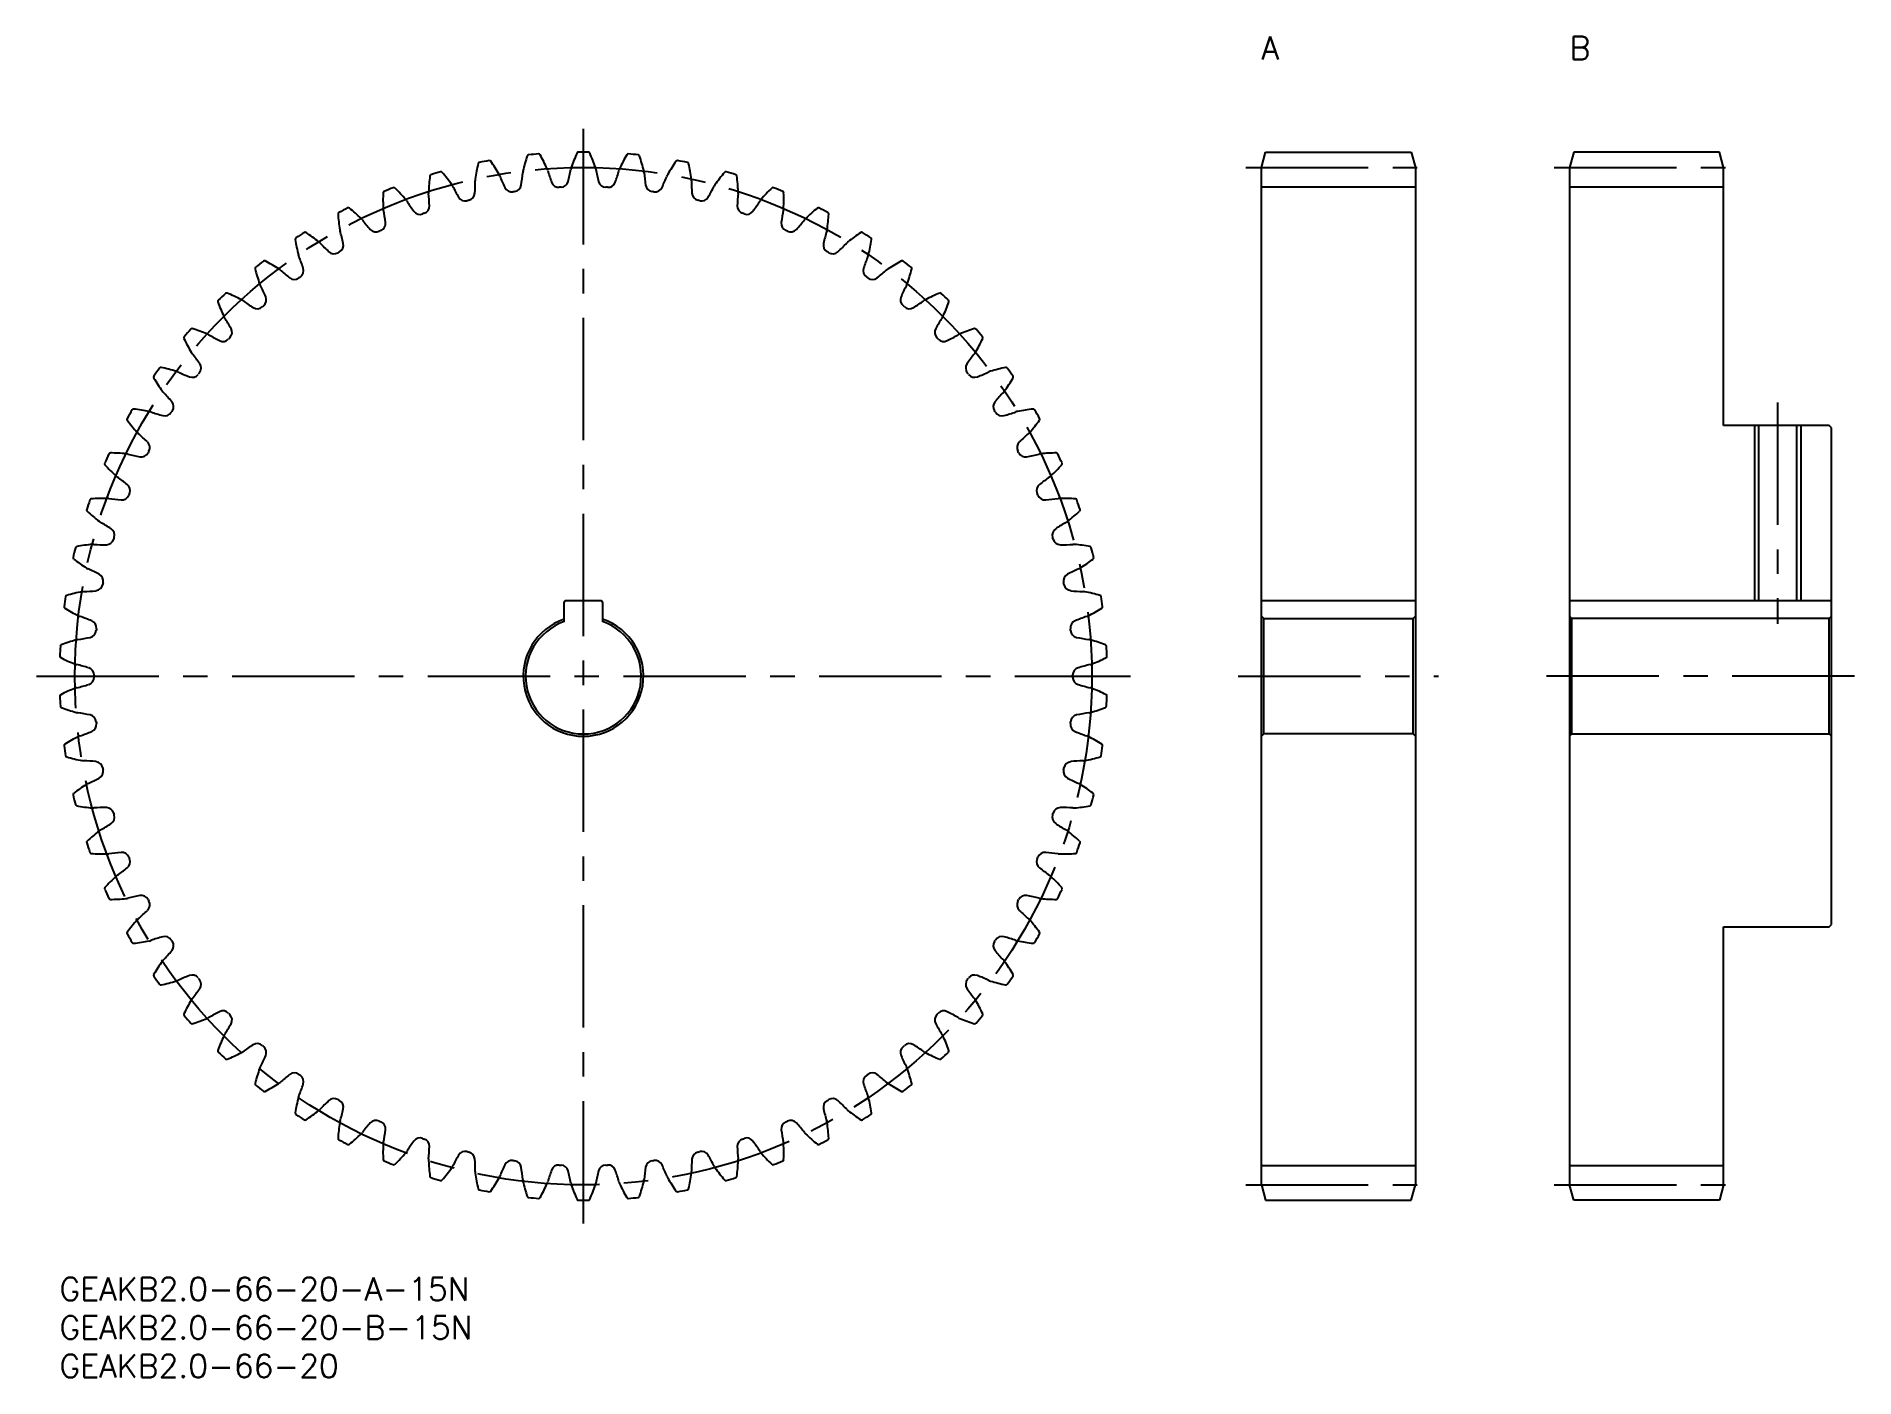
# Model space of a CAD drawing. Extents: x -3 to 233, y -13 to 161.
import ezdxf

# ---------------------------------------------------------------- set-up
doc = ezdxf.new("R2010")
doc.units = 0
doc.header["$LTSCALE"] = 0.5
doc.linetypes.add('CENTER', pattern=[50.8, 31.75, -6.35, 6.35, -6.35])
for name, color, linetype in [('MSM_CENTER', 1, 'CENTER'), ('MSM_CONTINUOUS', 7, 'CONTINUOUS'), ('MSM_NARROW', 5, 'CONTINUOUS'), ('MSM_PART_NUMBER', 7, 'CONTINUOUS')]:
    doc.layers.add(name, color=color, linetype=linetype)
doc.styles.get("Standard").update_dxf_attribs({"font": 'txt.shx', "height": 3, "bigfont": 'bigfont.shx'})

# ---------------------------------------------------------------- blocks, each defined once
blk = doc.blocks.new('*U2')
at = {"layer": 'MSM_PART_NUMBER'}
blk.add_text('GEAKB2.0-66-20-A-15N', height=3, dxfattribs=at).set_placement((0, -3))
blk = doc.blocks.new('*U3')
at = {"layer": 'MSM_PART_NUMBER'}
blk.add_text('GEAKB2.0-66-20-B-15N', height=3, dxfattribs=at).set_placement((0, -8))
blk = doc.blocks.new('*U4')
at = {"layer": 'MSM_PART_NUMBER'}
blk.add_text('GEAKB2.0-66-20', height=3, dxfattribs=at).set_placement((0, -13))
blk = doc.blocks.new('*U5')
at = {"layer": 'MSM_PART_NUMBER'}
blk.add_text('A', height=3, dxfattribs=at).set_placement((156, 158))
blk = doc.blocks.new('*U6')
at = {"layer": 'MSM_PART_NUMBER'}
blk.add_text('B', height=3, dxfattribs=at).set_placement((196, 158))

msp = doc.modelspace()

# ---------------------------------------------------------------- linework, layer by layer
at = {"layer": 'MSM_CENTER'}
for p, q in [((68, 7), (68, 149)), ((154, 144), (178, 144)), ((194, 144), (218, 144)), ((223, 113.5), (223, 84.8)), ((-3, 78), (139, 78)), ((153, 78), (179, 78)), ((233, 78), (193, 78)), ((154, 12), (178, 12)), ((194, 12), (218, 12))]:
    msp.add_line(p, q, dxfattribs=at)
msp.add_circle((68, 78), 66, dxfattribs=at)
at = {"layer": 'MSM_CONTINUOUS'}
for p, q in [((156, 144), (156.54, 146)), ((156, 12), (156, 144)), ((156.54, 146), (175.46, 146)), ((175.46, 146), (176, 144)), ((176, 144), (176, 12)), ((196.54, 146), (196, 144)), ((196, 144), (196, 12)), ((215.46, 146), (196.54, 146)), ((216, 144), (215.46, 146)), ((216, 110.5), (216, 144)), ((156, 141.5), (176, 141.5)), ((196, 141.5), (216, 141.5)), ((229.7, 110.5), (216, 110.5)), ((220.54, 110.5), (220.54, 87.8)), ((225.46, 110.5), (225.46, 87.8)), ((230, 110.2), (229.7, 110.5)), ((230, 45.8), (230, 110.2)), ((65.5, 85.07), (65.5, 87.6)), ((65.7, 87.8), (70.3, 87.8)), ((70.5, 87.6), (70.5, 85.07)), ((156, 87.8), (176, 87.8)), ((196, 87.8), (230, 87.8)), ((156.3, 85.5), (156, 85.8)), ((156.3, 70.5), (156.3, 85.5)), ((156.3, 85.5), (175.7, 85.5)), ((176, 85.8), (175.7, 85.5)), ((175.7, 70.5), (175.7, 85.5)), ((196, 85.8), (196.3, 85.5)), ((196.3, 70.5), (196.3, 85.5)), ((229.7, 85.5), (196.3, 85.5)), ((229.7, 85.5), (230, 85.8)), ((229.7, 70.5), (229.7, 85.5)), ((156, 70.2), (156.3, 70.5)), ((175.7, 70.5), (156.3, 70.5)), ((175.7, 70.5), (176, 70.2)), ((196.3, 70.5), (196, 70.2)), ((196.3, 70.5), (229.7, 70.5)), ((230, 70.2), (229.7, 70.5)), ((216, 12), (216, 45.5)), ((216, 45.5), (229.7, 45.5)), ((229.7, 45.5), (230, 45.8)), ((156, 14.5), (176, 14.5)), ((196, 14.5), (216, 14.5)), ((156, 12), (156.54, 10)), ((175.46, 10), (176, 12)), ((196.54, 10), (196, 12)), ((216, 12), (215.46, 10)), ((156.54, 10), (175.46, 10)), ((215.46, 10), (196.54, 10))]:
    msp.add_line(p, q, dxfattribs=at)
for centre, radius, start, end in [((75.77, 139.53), 22, 166.9693, 172.2727), ((54.53, 144.45), 0.2, 101.4574, 166.9693), ((68, 78), 68, 100.3608, 101.4574), ((55.81, 144.69), 0.2, 34.8489, 100.3608), ((37.92, 132.24), 22, 29.5455, 34.8489), ((81.58, 138.52), 22, 161.5148, 166.8182), ((60.91, 145.43), 0.2, 96.0028, 161.5148), ((68, 78), 68, 94.9063, 96.0028), ((62.2, 145.55), 0.2, 29.3943, 94.9063), ((43.21, 134.85), 22, 24.0909, 29.3943), ((68, 143.45), 1.66, 161.3635, 169.2522), ((87.28, 136.95), 22, 156.0602, 161.3636), ((67.35, 145.8), 0.2, 90.5483, 156.0602), ((68, 78), 68, 89.4517, 90.5483), ((68.65, 145.8), 0.2, 23.9398, 89.4517), ((48.72, 136.95), 22, 18.6364, 23.9398), ((68, 143.45), 1.66, 10.7478, 18.6365), ((92.79, 134.85), 22, 150.6057, 155.9091), ((73.8, 145.55), 0.2, 85.0941, 150.6057), ((68, 78), 68, 83.9972, 85.0937), ((75.09, 145.43), 0.2, 18.4852, 83.9972), ((54.42, 138.52), 22, 13.1818, 18.4852), ((98.08, 132.24), 22, 145.1511, 150.4545), ((80.19, 144.69), 0.2, 79.6396, 145.1512), ((68, 78), 68, 78.5426, 79.6392), ((81.47, 144.45), 0.2, 13.0307, 78.5426), ((60.23, 139.53), 22, 7.7273, 13.0307), ((69.89, 139.99), 22, 172.4239, 177.7273), ((48.28, 142.87), 0.2, 106.9119, 172.4239), ((68, 78), 68, 105.8153, 106.9119), ((49.52, 143.23), 0.2, 40.3034, 105.8153), ((32.9, 129.13), 22, 35, 40.3034), ((49.56, 140.8), 1.66, 27.1114, 35.0001), ((27.56, 142.19), 26.4, 356.6615, 0.1614), ((55.61, 142.27), 1.66, 172.2726, 180.1613), ((55.61, 142.27), 1.66, 21.6569, 29.5456), ((81.69, 152.62), 26.4, 201.6568, 205.1567), ((58.94, 141.86), 1, 278.073, 351.207), ((33.84, 145.74), 26.4, 351.207, 354.7069), ((61.78, 143.16), 1.66, 166.8181, 174.7068), ((61.78, 143.16), 1.66, 16.2023, 24.091), ((88.72, 150.98), 26.4, 196.2022, 199.7021), ((64.81, 142.42), 1, 199.7021, 272.8361), ((65.05, 142.43), 1, 272.6184, 345.7524), ((40.43, 148.68), 26.4, 345.7524, 349.2523), ((95.57, 148.68), 26.4, 190.7477, 194.2476), ((70.95, 142.43), 1, 194.2476, 267.3816), ((71.19, 142.42), 1, 267.1639, 340.2979), ((47.28, 150.98), 26.4, 340.2979, 343.7978), ((74.22, 143.16), 1.66, 155.909, 163.7977), ((74.22, 143.16), 1.66, 5.2932, 13.1819), ((102.16, 145.74), 26.4, 185.2931, 188.793), ((77.06, 141.86), 1, 188.793, 261.927), ((54.31, 152.62), 26.4, 334.8433, 338.3432), ((80.39, 142.27), 1.66, 150.4544, 158.3431), ((80.39, 142.27), 1.66, 359.8387, 7.7274), ((108.44, 142.19), 26.4, 179.8386, 183.3385), ((86.44, 140.8), 1.66, 144.9999, 152.8886), ((103.1, 129.13), 22, 139.6966, 145), ((86.48, 143.23), 0.2, 74.1847, 139.6966), ((68, 78), 68, 73.0881, 74.1847), ((87.72, 142.87), 0.2, 7.5761, 73.0881), ((66.11, 139.99), 22, 2.2727, 7.5761), ((63.99, 139.89), 22, 177.8784, 183.1818), ((42.2, 140.7), 0.2, 112.3665, 177.8784), ((68, 78), 68, 111.2699, 112.3665), ((43.4, 141.18), 0.2, 45.758, 111.2699), ((28.2, 125.56), 22, 40.4545, 45.758), ((43.67, 138.76), 1.66, 32.566, 40.4547), ((67.32, 153.87), 26.4, 212.5659, 216.0658), ((49.56, 140.8), 1.66, 177.7272, 185.6158), ((21.64, 138.05), 26.4, 2.1161, 5.616), ((74.53, 153.59), 26.4, 207.1113, 210.6112), ((52.67, 140.65), 1, 210.6112, 283.7452), ((68, 78), 63.5, 103.5275, 103.7452), ((52.91, 140.71), 1, 283.5275, 356.6615), ((58.7, 141.83), 1, 205.1567, 278.2907), ((68, 78), 63.5, 98.073, 98.2907), ((68, 78), 63.5, 92.6184, 92.8361), ((68, 78), 63.5, 87.1639, 87.3816), ((68, 78), 63.5, 81.7093, 81.927), ((77.3, 141.83), 1, 261.7094, 334.8433), ((83.09, 140.71), 1, 183.3385, 256.4725), ((68, 78), 63.5, 76.2548, 76.4725), ((83.33, 140.65), 1, 256.2548, 329.3888), ((61.47, 153.59), 26.4, 329.3888, 332.8887), ((114.36, 138.05), 26.4, 174.384, 177.8839), ((86.44, 140.8), 1.66, 354.3842, 2.2728), ((68.68, 153.87), 26.4, 323.9342, 327.4341), ((92.33, 138.76), 1.66, 139.5453, 147.434), ((107.8, 125.56), 22, 134.242, 139.5455), ((92.6, 141.18), 0.2, 68.7301, 134.2421), ((68, 78), 68, 67.6335, 68.7301), ((93.8, 140.7), 0.2, 2.1216, 67.6335), ((72.01, 139.89), 22, 356.8182, 2.1216), ((36.36, 137.96), 0.2, 117.821, 183.333), ((58.12, 139.23), 22, 183.3329, 188.6364), ((68, 78), 68, 116.7244, 117.821), ((37.51, 138.56), 0.2, 51.2125, 116.7244), ((23.85, 121.57), 22, 45.9091, 51.2125), ((38.01, 136.18), 1.66, 38.0205, 45.9092), ((60.11, 153.46), 26.4, 218.0204, 221.5203), ((43.67, 138.76), 1.66, 183.1817, 191.0704), ((16.14, 133.38), 26.4, 7.5706, 11.0705), ((46.79, 138.91), 1, 216.0658, 289.1997), ((68, 78), 63.5, 108.9821, 109.1997), ((47.02, 138.99), 1, 288.9821, 2.1161), ((88.98, 138.99), 1, 177.8839, 251.0179), ((68, 78), 63.5, 70.8003, 71.0179), ((89.21, 138.91), 1, 250.8003, 323.9342), ((119.86, 133.38), 26.4, 168.9295, 172.4294), ((92.33, 138.76), 1.66, 348.9296, 356.8183), ((75.89, 153.46), 26.4, 318.4797, 321.9796), ((97.99, 136.18), 1.66, 134.0908, 141.9795), ((112.15, 121.57), 22, 128.7875, 134.0909), ((98.49, 138.56), 0.2, 63.2756, 128.7875), ((68, 78), 68, 62.179, 63.2756), ((77.88, 139.23), 22, 351.3636, 356.6671), ((99.64, 137.96), 0.2, 356.6671, 62.179), ((30.8, 134.68), 0.2, 123.2756, 188.7875), ((52.34, 138.01), 22, 188.7875, 194.0909), ((68, 78), 68, 122.179, 123.2756), ((31.89, 135.39), 0.2, 56.6671, 122.179), ((19.91, 117.17), 22, 51.3636, 56.6671), ((38.01, 136.18), 1.66, 188.6362, 196.5249), ((11.11, 128.2), 26.4, 13.0252, 16.5251), ((41.09, 136.62), 1, 221.5203, 294.6543), ((68, 78), 63.5, 114.4366, 114.6543), ((41.32, 136.72), 1, 294.4366, 7.5706), ((94.68, 136.72), 1, 172.4294, 245.5634), ((68, 78), 63.5, 65.3457, 65.5634), ((94.91, 136.62), 1, 245.3457, 318.4797), ((124.89, 128.2), 26.4, 163.4749, 166.9748), ((97.99, 136.18), 1.66, 343.4751, 351.3638), ((116.09, 117.17), 22, 123.3329, 128.6364), ((104.11, 135.39), 0.2, 57.821, 123.333), ((68, 78), 68, 56.7244, 57.821), ((83.66, 138.01), 22, 345.9091, 351.2125), ((105.2, 134.68), 0.2, 351.2125, 56.7244), ((32.61, 133.06), 1.66, 194.0908, 201.9795), ((6.6, 122.56), 26.4, 18.4797, 21.9796), ((32.61, 133.06), 1.66, 43.4751, 51.3638), ((52.97, 152.37), 26.4, 223.4749, 226.9748), ((35.64, 133.8), 1, 226.9748, 300.1088), ((68, 78), 63.5, 119.8912, 120.1088), ((35.86, 133.92), 1, 299.8912, 13.0252), ((100.14, 133.92), 1, 166.9748, 240.1088), ((68, 78), 63.5, 59.8912, 60.1088), ((100.36, 133.8), 1, 239.8912, 313.0252), ((83.03, 152.37), 26.4, 313.0252, 316.5251), ((103.39, 133.06), 1.66, 128.6362, 136.5249), ((129.4, 122.56), 26.4, 158.0204, 161.5203), ((103.39, 133.06), 1.66, 338.0205, 345.9092), ((25.58, 130.89), 0.2, 128.7301, 194.2421), ((46.71, 136.25), 22, 194.242, 199.5455), ((68, 78), 68, 127.6335, 128.7301), ((26.6, 131.69), 0.2, 62.1216, 127.6335), ((16.41, 112.42), 22, 56.8182, 62.1216), ((27.54, 129.45), 1.66, 48.9296, 56.8183), ((45.97, 150.6), 26.4, 228.9295, 232.4294), ((30.69, 130.61), 1, 305.3457, 18.4797), ((105.31, 130.61), 1, 161.5203, 234.6543), ((90.03, 150.6), 26.4, 307.5706, 311.0705), ((108.46, 129.45), 1.66, 123.1817, 131.0704), ((119.59, 112.42), 22, 117.8784, 123.1818), ((109.4, 131.69), 0.2, 52.3665, 117.8784), ((68, 78), 68, 51.2699, 52.3665), ((89.29, 136.25), 22, 340.4545, 345.758), ((110.42, 130.89), 0.2, 345.758, 51.2699), ((68, 78), 68, 133.0881, 134.1847), ((21.68, 127.51), 0.2, 67.5761, 133.0881), ((13.37, 107.36), 22, 62.2727, 67.5761), ((27.54, 129.45), 1.66, 199.5453, 207.434), ((2.64, 116.52), 26.4, 23.9342, 27.4341), ((30.49, 130.47), 1, 232.4294, 305.5634), ((68, 78), 63.5, 125.3457, 125.5634), ((68, 78), 63.5, 54.4366, 54.6543), ((105.51, 130.47), 1, 234.4366, 307.5706), ((133.36, 116.52), 26.4, 152.5659, 156.0658), ((108.46, 129.45), 1.66, 332.566, 340.4547), ((122.63, 107.36), 22, 112.4239, 117.7273), ((114.32, 127.51), 0.2, 46.9119, 112.4239), ((68, 78), 68, 45.8153, 46.9119), ((20.75, 126.62), 0.2, 134.1847, 199.6966), ((41.27, 133.97), 22, 199.6966, 205), ((22.83, 125.37), 1.66, 54.3842, 62.2728), ((39.17, 148.18), 26.4, 234.384, 237.8839), ((25.67, 126.67), 1, 237.8839, 311.0179), ((68, 78), 63.5, 130.8003, 131.0179), ((25.85, 126.83), 1, 310.8003, 23.9342), ((110.15, 126.83), 1, 156.0658, 229.1997), ((68, 78), 63.5, 48.9821, 49.1997), ((110.33, 126.67), 1, 228.9821, 302.1161), ((96.83, 148.18), 26.4, 302.1161, 305.616), ((113.17, 125.37), 1.66, 117.7272, 125.6158), ((94.73, 133.97), 22, 335, 340.3034), ((115.25, 126.62), 0.2, 340.3034, 45.8153), ((68, 78), 68, 138.5426, 139.6392), ((17.19, 122.89), 0.2, 73.0307, 138.5426), ((10.82, 102.04), 22, 67.7273, 73.0307), ((22.83, 125.37), 1.66, 204.9999, 212.8886), ((-0.73, 110.13), 26.4, 29.3888, 32.8887), ((21.4, 122.6), 1, 316.2548, 29.3888), ((114.6, 122.6), 1, 150.6112, 223.7452), ((136.73, 110.13), 26.4, 147.1113, 150.6112), ((113.17, 125.37), 1.66, 327.1114, 335.0001), ((125.18, 102.04), 22, 106.9693, 112.2727), ((118.81, 122.89), 0.2, 41.4574, 106.9693), ((68, 78), 68, 40.3608, 41.4574), ((16.34, 121.91), 0.2, 139.6392, 205.1511), ((36.07, 131.17), 22, 205.1511, 210.4545), ((18.53, 120.86), 1.66, 59.8387, 67.7274), ((32.63, 145.12), 26.4, 239.8386, 243.3385), ((21.23, 122.42), 1, 243.3385, 316.4725), ((68, 78), 63.5, 136.2548, 136.4725), ((68, 78), 63.5, 43.5275, 43.7452), ((114.77, 122.42), 1, 223.5275, 296.6615), ((103.37, 145.12), 26.4, 296.6615, 300.1614), ((117.47, 120.86), 1.66, 112.2726, 120.1613), ((99.93, 131.17), 22, 329.5455, 334.8489), ((119.66, 121.91), 0.2, 334.8489, 40.3608), ((13.15, 117.85), 0.2, 78.4852, 143.9972), ((8.8, 96.49), 22, 73.1818, 78.4852), ((18.53, 120.86), 1.66, 210.4544, 218.3431), ((-3.47, 103.46), 26.4, 34.8433, 38.3432), ((17.38, 117.97), 1, 321.7093, 34.8433), ((118.62, 117.97), 1, 145.1567, 218.2907), ((139.47, 103.46), 26.4, 141.6568, 145.1567), ((117.47, 120.86), 1.66, 321.6569, 329.5456), ((127.2, 96.49), 22, 101.5148, 106.8182), ((122.85, 117.85), 0.2, 36.0028, 101.5148), ((12.4, 116.8), 0.2, 145.0937, 210.6056), ((68, 78), 68, 143.9972, 145.0937), ((31.16, 127.9), 22, 210.6057, 215.9091), ((14.68, 115.97), 1.66, 65.2932, 73.1819), ((26.41, 141.45), 26.4, 245.2931, 248.793), ((17.22, 117.77), 1, 248.793, 321.927), ((68, 78), 63.5, 141.7093, 141.927), ((68, 78), 63.5, 38.073, 38.2907), ((118.78, 117.77), 1, 218.073, 291.207), ((109.59, 141.45), 26.4, 291.207, 294.7069), ((121.32, 115.97), 1.66, 106.8181, 114.7068), ((104.84, 127.9), 22, 324.0909, 329.3943), ((68, 78), 68, 34.9063, 36.0028), ((123.6, 116.8), 0.2, 329.3943, 34.9063), ((14.68, 115.97), 1.66, 215.909, 223.7977), ((-5.57, 96.55), 26.4, 40.2979, 43.7978), ((13.81, 112.97), 1, 327.1639, 40.2979), ((122.19, 112.97), 1, 139.7021, 212.8361), ((141.57, 96.55), 26.4, 136.2022, 139.7021), ((121.32, 115.97), 1.66, 316.2023, 324.091), ((8.96, 111.34), 0.2, 150.5483, 216.0602), ((68, 78), 68, 149.4517, 150.5483), ((26.58, 124.17), 22, 216.0602, 221.3636), ((9.61, 112.46), 0.2, 83.9398, 149.4517), ((7.31, 90.78), 22, 78.6364, 83.9398), ((11.32, 110.73), 1.66, 70.7478, 78.6365), ((20.57, 137.21), 26.4, 250.7477, 254.2476), ((13.67, 112.77), 1, 254.2476, 327.3816), ((68, 78), 63.5, 147.1639, 147.3816), ((68, 78), 63.5, 32.6184, 32.8361), ((122.33, 112.77), 1, 212.6184, 285.7524), ((115.43, 137.21), 26.4, 285.7524, 289.2523), ((124.68, 110.73), 1.66, 101.3635, 109.2522), ((128.69, 90.78), 22, 96.0602, 101.3636), ((109.42, 124.17), 22, 318.6364, 323.9398), ((126.39, 112.46), 0.2, 30.5483, 96.0602), ((68, 78), 68, 29.4517, 30.5483), ((127.04, 111.34), 0.2, 323.9398, 29.4517), ((11.32, 110.73), 1.66, 221.3635, 229.2522), ((-7, 89.47), 26.4, 45.7524, 49.2523), ((143, 89.47), 26.4, 130.7477, 134.2476), ((124.68, 110.73), 1.66, 310.7478, 318.6365), ((68, 78), 68, 154.9063, 156.0028), ((6.6, 106.75), 0.2, 89.3943, 154.9063), ((6.37, 84.96), 22, 84.0909, 89.3943), ((8.46, 105.19), 1.66, 76.2023, 84.091), ((15.15, 132.44), 26.4, 256.2022, 259.7021), ((10.61, 107.45), 1, 259.7021, 332.8361), ((10.73, 107.66), 1, 332.6184, 45.7524), ((68, 78), 63.5, 152.6184, 152.8361), ((125.27, 107.66), 1, 134.2476, 207.3816), ((68, 78), 63.5, 27.1639, 27.3816), ((125.39, 107.45), 1, 207.1639, 280.2979), ((120.85, 132.44), 26.4, 280.2979, 283.7978), ((127.54, 105.19), 1.66, 95.909, 103.7977), ((129.63, 84.96), 22, 90.6057, 95.9091), ((129.4, 106.75), 0.2, 25.0937, 90.6057), ((68, 78), 68, 23.9972, 25.0937), ((6.06, 105.57), 0.2, 156.0024, 221.5147), ((22.38, 120.02), 22, 221.5148, 226.8182), ((8.46, 105.19), 1.66, 226.8181, 234.7068), ((127.54, 105.19), 1.66, 305.2932, 313.1819), ((113.62, 120.02), 22, 313.1818, 318.4852), ((129.94, 105.57), 0.2, 318.4852, 23.9972), ((-7.75, 82.29), 26.4, 51.207, 54.7069), ((8.07, 101.86), 1, 265.1567, 338.2907), ((8.17, 102.09), 1, 338.073, 51.2069), ((68, 78), 63.5, 158.073, 158.2907), ((127.83, 102.09), 1, 128.793, 201.927), ((68, 78), 63.5, 21.7093, 21.927), ((127.93, 101.86), 1, 201.7094, 274.8433), ((143.75, 82.29), 26.4, 125.2931, 128.793), ((3.72, 99.56), 0.2, 161.4574, 226.9693), ((68, 78), 68, 160.3608, 161.4574), ((18.6, 115.5), 22, 226.9693, 232.2727), ((4.14, 100.79), 0.2, 94.8489, 160.3608), ((5.99, 79.07), 22, 89.5455, 94.8489), ((6.15, 99.41), 1.66, 81.6569, 89.5456), ((10.22, 127.17), 26.4, 261.6568, 265.1567), ((125.78, 127.17), 26.4, 274.8433, 278.3432), ((129.85, 99.41), 1.66, 90.4544, 98.3431), ((130.01, 79.07), 22, 85.1511, 90.4545), ((117.4, 115.5), 22, 307.7273, 313.0307), ((131.86, 100.79), 0.2, 19.6392, 85.1511), ((68, 78), 68, 18.5426, 19.6392), ((132.28, 99.56), 0.2, 313.0307, 18.5426), ((6.15, 99.41), 1.66, 232.2726, 240.1613), ((-7.81, 75.07), 26.4, 56.6615, 60.1614), ((6.15, 96.29), 1, 343.5275, 56.6615), ((129.85, 96.29), 1, 123.3385, 196.4725), ((143.81, 75.07), 26.4, 119.8386, 123.3385), ((129.85, 99.41), 1.66, 299.8387, 307.7274), ((68, 78), 68, 165.8153, 166.9119), ((2.27, 94.61), 0.2, 100.3034, 165.8153), ((6.17, 73.17), 22, 95, 100.3034), ((4.39, 93.43), 1.66, 87.1114, 95.0001), ((5.81, 121.45), 26.4, 267.1113, 270.6112), ((6.08, 96.05), 1, 270.6112, 343.7452), ((68, 78), 63.5, 163.5275, 163.7452), ((68, 78), 63.5, 16.2548, 16.4725), ((129.92, 96.05), 1, 196.2548, 269.3888), ((130.19, 121.45), 26.4, 269.3888, 272.8887), ((131.61, 93.43), 1.66, 84.9999, 92.8886), ((129.83, 73.17), 22, 79.6966, 85), ((133.73, 94.61), 0.2, 14.1847, 79.6966), ((68, 78), 68, 13.0881, 14.1847), ((1.96, 93.35), 0.2, 166.9119, 232.4238), ((15.26, 110.63), 22, 232.4239, 237.7273), ((120.74, 110.63), 22, 302.2727, 307.5761), ((134.04, 93.35), 0.2, 307.5761, 13.0881), ((4.39, 93.43), 1.66, 237.7272, 245.6158), ((-7.19, 67.88), 26.4, 62.1161, 65.616), ((4.64, 90.09), 1, 276.0658, 349.1997), ((4.69, 90.33), 1, 348.9821, 62.1161), ((68, 78), 63.5, 168.9821, 169.1997), ((131.31, 90.33), 1, 117.8839, 191.0179), ((68, 78), 63.5, 10.8003, 11.0179), ((131.36, 90.09), 1, 190.8003, 263.9342), ((143.19, 67.88), 26.4, 114.384, 117.8839), ((131.61, 93.43), 1.66, 294.3842, 302.2728), ((68, 78), 68, 171.2699, 172.3665), ((0.99, 88.29), 0.2, 105.758, 171.2699), ((6.91, 67.31), 22, 100.4545, 105.758), ((3.21, 87.31), 1.66, 92.566, 100.4547), ((1.96, 115.34), 26.4, 272.5659, 276.0658), ((65.7, 87.6), 0.2, 90, 180), ((70.3, 87.6), 0.2, 0, 90), ((134.04, 115.34), 26.4, 263.9342, 267.4341), ((132.79, 87.31), 1.66, 79.5453, 87.434), ((129.09, 67.31), 22, 74.242, 79.5455), ((135.01, 88.29), 0.2, 8.7301, 74.242), ((68, 78), 68, 7.6335, 8.7301), ((0.8, 87.01), 0.2, 172.3665, 237.8784), ((12.39, 105.47), 22, 237.8784, 243.1818), ((3.21, 87.31), 1.66, 243.1817, 251.0704), ((-5.89, 60.77), 26.4, 67.5706, 71.0705), ((3.8, 84.25), 1, 354.4366, 67.5706), ((68, 78), 7.8, 108.6939, 71.3061), ((68, 78), 7.5, 109.4712, 70.5288), ((132.2, 84.25), 1, 112.4294, 185.5634), ((141.89, 60.77), 26.4, 108.9295, 112.4294), ((132.79, 87.31), 1.66, 288.9296, 296.8183), ((123.61, 105.47), 22, 296.8182, 302.1216), ((135.2, 87.01), 0.2, 302.1216, 7.6335), ((8.2, 61.55), 22, 105.9091, 111.2125), ((2.62, 81.11), 1.66, 98.0205, 105.9092), ((-1.29, 108.9), 26.4, 278.0204, 281.5203), ((3.78, 84.01), 1, 281.5203, 354.6543), ((68, 78), 63.5, 174.4366, 174.6543), ((68, 78), 63.5, 5.3457, 5.5634), ((132.22, 84.01), 1, 185.3457, 258.4797), ((137.29, 108.9), 26.4, 258.4797, 261.9796), ((133.38, 81.11), 1.66, 74.0908, 81.9795), ((127.8, 61.55), 22, 68.7875, 74.0909), ((68, 78), 68, 176.7244, 177.821), ((0.25, 80.58), 0.2, 177.8214, 243.3329), ((0.31, 81.87), 0.2, 111.2125, 176.7244), ((10.03, 100.06), 22, 243.3329, 248.6364), ((125.97, 100.06), 22, 291.3636, 296.6671), ((135.69, 81.87), 0.2, 3.2756, 68.7875), ((135.75, 80.58), 0.2, 296.6671, 2.179), ((68, 78), 68, 2.179, 3.2756), ((2.62, 81.11), 1.66, 248.6362, 256.5249), ((-3.92, 53.83), 26.4, 73.0252, 76.5251), ((3.5, 78.12), 1, 359.8912, 73.0252), ((68, 78), 63.5, 179.8912, 180.1088), ((132.5, 78.12), 1, 106.9748, 180.1088), ((68, 78), 63.5, 359.8912, 0.1088), ((139.92, 53.83), 26.4, 103.4749, 106.9748), ((133.38, 81.11), 1.66, 283.4751, 291.3638), ((0.25, 75.42), 0.2, 116.6671, 182.179), ((10.03, 55.94), 22, 111.3636, 116.6671), ((2.62, 74.89), 1.66, 103.4751, 111.3638), ((-3.92, 102.17), 26.4, 283.4749, 286.9748), ((3.5, 77.88), 1, 286.9748, 0.1088), ((132.5, 77.88), 1, 179.8912, 253.0251), ((139.92, 102.17), 26.4, 253.0252, 256.5251), ((133.38, 74.89), 1.66, 68.6362, 76.5249), ((125.97, 55.94), 22, 63.3329, 68.6364), ((135.75, 75.42), 0.2, 357.821, 63.3329), ((68, 78), 68, 182.179, 183.2756), ((0.31, 74.13), 0.2, 183.2759, 248.7875), ((8.2, 94.45), 22, 248.7875, 254.0909), ((2.62, 74.89), 1.66, 254.0908, 261.9795), ((-1.29, 47.1), 26.4, 78.4797, 81.9796), ((137.29, 47.1), 26.4, 98.0204, 101.5203), ((133.38, 74.89), 1.66, 278.0205, 285.9092), ((127.8, 94.45), 22, 285.9091, 291.2125), ((135.69, 74.13), 0.2, 291.2125, 356.7244), ((68, 78), 68, 356.7244, 357.821), ((-5.89, 95.23), 26.4, 288.9295, 292.4294), ((3.78, 71.99), 1, 5.3457, 78.4797), ((3.8, 71.75), 1, 292.4294, 5.5634), ((68, 78), 63.5, 185.3457, 185.5634), ((68, 78), 63.5, 354.4366, 354.6543), ((132.2, 71.75), 1, 174.4366, 247.5706), ((132.22, 71.99), 1, 101.5203, 174.6543), ((141.89, 95.23), 26.4, 247.5706, 251.0705), ((0.8, 68.99), 0.2, 122.1216, 187.6335), ((68, 78), 68, 187.6335, 188.7301), ((12.39, 50.53), 22, 116.8182, 122.1216), ((3.21, 68.69), 1.66, 108.9296, 116.8183), ((132.79, 68.69), 1.66, 63.1817, 71.0704), ((123.61, 50.53), 22, 57.8784, 63.1818), ((68, 78), 68, 351.2699, 352.3665), ((135.2, 68.99), 0.2, 352.3665, 57.8784), ((0.99, 67.71), 0.2, 188.7301, 254.242), ((6.91, 88.69), 22, 254.242, 259.5455), ((3.21, 68.69), 1.66, 259.5453, 267.434), ((1.96, 40.66), 26.4, 83.9342, 87.4341), ((4.64, 65.91), 1, 10.8003, 83.9342), ((68, 78), 63.5, 190.8003, 191.0179), ((68, 78), 63.5, 348.9821, 349.1997), ((131.36, 65.91), 1, 96.0658, 169.1997), ((134.04, 40.66), 26.4, 92.5659, 96.0658), ((132.79, 68.69), 1.66, 272.566, 280.4547), ((129.09, 88.69), 22, 280.4545, 285.758), ((135.01, 67.71), 0.2, 285.758, 351.2699), ((15.26, 45.37), 22, 122.2727, 127.5761), ((4.39, 62.57), 1.66, 114.3842, 122.2728), ((-7.19, 88.12), 26.4, 294.384, 297.8839), ((4.69, 65.67), 1, 297.8839, 11.0179), ((131.31, 65.67), 1, 168.9821, 242.1161), ((143.19, 88.12), 26.4, 242.1161, 245.616), ((131.61, 62.57), 1.66, 57.7272, 65.6158), ((120.74, 45.37), 22, 52.4239, 57.7273), ((1.96, 62.65), 0.2, 127.5761, 193.0881), ((68, 78), 68, 193.0881, 194.1847), ((68, 78), 68, 345.8153, 346.9119), ((134.04, 62.65), 0.2, 346.9119, 52.4238), ((2.27, 61.39), 0.2, 194.185, 259.6966), ((6.17, 82.83), 22, 259.6966, 265), ((4.39, 62.57), 1.66, 264.9999, 272.8886), ((5.81, 34.55), 26.4, 89.3888, 92.8887), ((6.08, 59.95), 1, 16.2548, 89.3888), ((6.15, 59.71), 1, 303.3385, 16.4725), ((68, 78), 63.5, 196.2548, 196.4725), ((129.85, 59.71), 1, 163.5275, 236.6615), ((68, 78), 63.5, 343.5275, 343.7452), ((129.92, 59.95), 1, 90.6112, 163.7452), ((130.19, 34.55), 26.4, 87.1113, 90.6112), ((131.61, 62.57), 1.66, 267.1114, 275.0001), ((129.83, 82.83), 22, 275, 280.3034), ((133.73, 61.39), 0.2, 280.3034, 345.8153), ((18.6, 40.5), 22, 127.7273, 133.0307), ((6.15, 56.59), 1.66, 119.8387, 127.7274), ((-7.81, 80.93), 26.4, 299.8386, 303.3385), ((143.81, 80.93), 26.4, 236.6615, 240.1614), ((129.85, 56.59), 1.66, 52.2726, 60.1613), ((117.4, 40.5), 22, 46.9693, 52.2727), ((3.72, 56.44), 0.2, 133.0307, 198.5426), ((68, 78), 68, 198.5426, 199.6392), ((4.14, 55.21), 0.2, 199.6396, 265.1511), ((5.99, 76.93), 22, 265.1511, 270.4545), ((6.15, 56.59), 1.66, 270.4544, 278.3431), ((10.22, 28.83), 26.4, 94.8433, 98.3432), ((8.07, 54.14), 1, 21.7094, 94.8433), ((8.17, 53.91), 1, 308.793, 21.927), ((68, 78), 63.5, 201.7093, 201.927), ((127.83, 53.91), 1, 158.073, 231.207), ((68, 78), 63.5, 338.073, 338.2907), ((127.93, 54.14), 1, 85.1567, 158.2907), ((125.78, 28.83), 26.4, 81.6568, 85.1567), ((129.85, 56.59), 1.66, 261.6569, 269.5456), ((130.01, 76.93), 22, 269.5455, 274.8489), ((131.86, 55.21), 0.2, 274.8489, 340.3608), ((68, 78), 68, 340.3608, 341.4574), ((132.28, 56.44), 0.2, 341.4574, 46.9693), ((22.38, 35.98), 22, 133.1818, 138.4852), ((8.46, 50.81), 1.66, 125.2932, 133.1819), ((-7.75, 73.71), 26.4, 305.2931, 308.793), ((143.75, 73.71), 26.4, 231.207, 234.7069), ((127.54, 50.81), 1.66, 46.8181, 54.7068), ((113.62, 35.98), 22, 41.5148, 46.8182), ((6.06, 50.43), 0.2, 138.4852, 203.9972), ((68, 78), 68, 203.9972, 205.0937), ((68, 78), 68, 334.9063, 336.0028), ((129.94, 50.43), 0.2, 336.0028, 41.5147), ((6.6, 49.25), 0.2, 205.0941, 270.6056), ((6.37, 71.04), 22, 270.6057, 275.9091), ((8.46, 50.81), 1.66, 275.909, 283.7977), ((15.15, 23.56), 26.4, 100.2979, 103.7978), ((-7, 66.53), 26.4, 310.7477, 314.2476), ((10.61, 48.55), 1, 27.1639, 100.2979), ((10.73, 48.34), 1, 314.2476, 27.3816), ((68, 78), 63.5, 207.1639, 207.3816), ((125.27, 48.34), 1, 152.6184, 225.7524), ((68, 78), 63.5, 332.6184, 332.8361), ((125.39, 48.55), 1, 79.7021, 152.8361), ((143, 66.53), 26.4, 225.7524, 229.2523), ((120.85, 23.56), 26.4, 76.2022, 79.7021), ((127.54, 50.81), 1.66, 256.2023, 264.091), ((129.63, 71.04), 22, 264.0909, 269.3943), ((129.4, 49.25), 0.2, 269.3943, 334.9063), ((26.58, 31.83), 22, 138.6364, 143.9398), ((11.32, 45.27), 1.66, 130.7478, 138.6365), ((124.68, 45.27), 1.66, 41.3635, 49.2522), ((109.42, 31.83), 22, 36.0602, 41.3636), ((8.96, 44.66), 0.2, 143.9398, 209.4517), ((68, 78), 68, 209.4517, 210.5483), ((9.61, 43.54), 0.2, 210.5483, 276.0602), ((7.31, 65.22), 22, 276.0602, 281.3636), ((11.32, 45.27), 1.66, 281.3635, 289.2522), ((20.57, 18.79), 26.4, 105.7524, 109.2523), ((13.67, 43.23), 1, 32.6184, 105.7524), ((68, 78), 63.5, 212.6184, 212.8361), ((13.81, 43.03), 1, 319.7021, 32.8361), ((122.19, 43.03), 1, 147.1639, 220.2979), ((68, 78), 63.5, 327.1639, 327.3816), ((122.33, 43.23), 1, 74.2476, 147.3816), ((115.43, 18.79), 26.4, 70.7477, 74.2476), ((124.68, 45.27), 1.66, 250.7478, 258.6365), ((128.69, 65.22), 22, 258.6364, 263.9398), ((126.39, 43.54), 0.2, 263.9398, 329.4517), ((68, 78), 68, 329.4517, 330.5483), ((127.04, 44.66), 0.2, 330.5483, 36.0602), ((31.16, 28.1), 22, 144.0909, 149.3943), ((14.68, 40.03), 1.66, 136.2023, 144.091), ((-5.57, 59.45), 26.4, 316.2022, 319.7021), ((141.57, 59.45), 26.4, 220.2979, 223.7978), ((121.32, 40.03), 1.66, 35.909, 43.7977), ((104.84, 28.1), 22, 30.6057, 35.9091), ((12.4, 39.2), 0.2, 149.3943, 214.9063), ((68, 78), 68, 214.9063, 216.0028), ((13.15, 38.15), 0.2, 216.0028, 281.5147), ((8.8, 59.51), 22, 281.5148, 286.8182), ((14.68, 40.03), 1.66, 286.8181, 294.7068), ((26.41, 14.55), 26.4, 111.207, 114.7069), ((17.22, 38.23), 1, 38.073, 111.2069), ((68, 78), 63.5, 218.073, 218.2907), ((17.38, 38.03), 1, 325.1567, 38.2907), ((118.62, 38.03), 1, 141.7094, 214.8434), ((68, 78), 63.5, 321.7093, 321.927), ((118.78, 38.23), 1, 68.793, 141.927), ((109.59, 14.55), 26.4, 65.2931, 68.793), ((121.32, 40.03), 1.66, 245.2932, 253.1819), ((127.2, 59.51), 22, 253.1818, 258.4852), ((122.85, 38.15), 0.2, 258.4852, 323.9972), ((68, 78), 68, 323.9972, 325.0937), ((123.6, 39.2), 0.2, 325.0937, 30.6057), ((36.07, 24.83), 22, 149.5455, 154.8489), ((18.53, 35.14), 1.66, 141.6569, 149.5456), ((-3.47, 52.54), 26.4, 321.6568, 325.1567), ((139.47, 52.54), 26.4, 214.8433, 218.3432), ((117.47, 35.14), 1.66, 30.4544, 38.3431), ((99.93, 24.83), 22, 25.1511, 30.4545), ((16.34, 34.09), 0.2, 154.8489, 220.3608), ((68, 78), 68, 220.3608, 221.4574), ((10.82, 53.96), 22, 286.9693, 292.2727), ((18.53, 35.14), 1.66, 292.2726, 300.1613), ((32.63, 10.88), 26.4, 116.6615, 120.1614), ((21.23, 33.58), 1, 43.5275, 116.6615), ((68, 78), 63.5, 223.5275, 223.7452), ((21.4, 33.4), 1, 330.6112, 43.7452), ((114.6, 33.4), 1, 136.2548, 209.3888), ((68, 78), 63.5, 316.2548, 316.4725), ((114.77, 33.58), 1, 63.3385, 136.4725), ((103.37, 10.88), 26.4, 59.8386, 63.3385), ((117.47, 35.14), 1.66, 239.8387, 247.7274), ((125.18, 53.96), 22, 247.7273, 253.0307), ((68, 78), 68, 318.5426, 319.6392), ((119.66, 34.09), 0.2, 319.6392, 25.1511), ((17.19, 33.11), 0.2, 221.4574, 286.9693), ((41.27, 22.03), 22, 155, 160.3034), ((22.83, 30.63), 1.66, 147.1114, 155.0001), ((-0.73, 45.87), 26.4, 327.1113, 330.6112), ((136.73, 45.87), 26.4, 209.3888, 212.8887), ((113.17, 30.63), 1.66, 24.9999, 32.8886), ((94.73, 22.03), 22, 19.6966, 25), ((118.81, 33.11), 0.2, 253.0307, 318.5426), ((20.75, 29.38), 0.2, 160.3034, 225.8153), ((68, 78), 68, 225.8153, 226.9119), ((21.68, 28.49), 0.2, 226.9119, 292.4238), ((13.37, 48.64), 22, 292.4239, 297.7273), ((22.83, 30.63), 1.66, 297.7272, 305.6158), ((39.17, 7.82), 26.4, 122.1161, 125.616), ((25.67, 29.33), 1, 48.9821, 122.1161), ((2.64, 39.48), 26.4, 332.5659, 336.0658), ((68, 78), 63.5, 228.9821, 229.1997), ((25.85, 29.17), 1, 336.0658, 49.1997), ((110.15, 29.17), 1, 130.8003, 203.9342), ((133.36, 39.48), 26.4, 203.9342, 207.4341), ((68, 78), 63.5, 310.8003, 311.0179), ((110.33, 29.33), 1, 57.8839, 131.0179), ((96.83, 7.82), 26.4, 54.384, 57.8839), ((113.17, 30.63), 1.66, 234.3842, 242.2728), ((122.63, 48.64), 22, 242.2727, 247.5761), ((114.32, 28.49), 0.2, 247.5761, 313.0881), ((68, 78), 68, 313.0881, 314.1847), ((115.25, 29.38), 0.2, 314.1843, 19.6966), ((46.71, 19.75), 22, 160.4545, 165.758), ((27.54, 26.55), 1.66, 152.566, 160.4547), ((45.97, 5.4), 26.4, 127.5706, 131.0705), ((30.49, 25.53), 1, 54.4366, 127.5706), ((68, 78), 63.5, 234.4366, 234.6543), ((30.69, 25.39), 1, 341.5203, 54.6543), ((105.31, 25.39), 1, 125.3457, 198.4797), ((68, 78), 63.5, 305.3457, 305.5634), ((105.51, 25.53), 1, 52.4294, 125.5634), ((90.03, 5.4), 26.4, 48.9295, 52.4294), ((108.46, 26.55), 1.66, 19.5453, 27.434), ((89.29, 19.75), 22, 14.242, 19.5455), ((25.58, 25.11), 0.2, 165.758, 231.2699), ((68, 78), 68, 231.2699, 232.3665), ((26.6, 24.31), 0.2, 232.3665, 297.8784), ((16.41, 43.58), 22, 297.8784, 303.1818), ((27.54, 26.55), 1.66, 303.1817, 311.0704), ((6.6, 33.44), 26.4, 338.0204, 341.5203), ((129.4, 33.44), 26.4, 198.4797, 201.9796), ((108.46, 26.55), 1.66, 228.9296, 236.8183), ((119.59, 43.58), 22, 236.8182, 242.1216), ((109.4, 24.31), 0.2, 242.1216, 307.6335), ((68, 78), 68, 307.6335, 308.7301), ((110.42, 25.11), 0.2, 308.7297, 14.242), ((52.34, 17.99), 22, 165.9091, 171.2125), ((30.8, 21.32), 0.2, 171.2125, 236.7244), ((32.61, 22.94), 1.66, 158.0205, 165.9092), ((19.91, 38.83), 22, 303.3329, 308.6364), ((32.61, 22.94), 1.66, 308.6362, 316.5249), ((52.97, 3.63), 26.4, 133.0252, 136.5251), ((35.64, 22.2), 1, 59.8912, 133.0252), ((68, 78), 63.5, 239.8912, 240.1088), ((35.86, 22.08), 1, 346.9748, 60.1088), ((11.11, 27.8), 26.4, 343.4749, 346.9748), ((100.14, 22.08), 1, 119.8912, 193.0252), ((124.89, 27.8), 26.4, 193.0252, 196.5251), ((68, 78), 63.5, 299.8912, 300.1088), ((100.36, 22.2), 1, 46.9748, 120.1088), ((83.03, 3.63), 26.4, 43.4749, 46.9748), ((103.39, 22.94), 1.66, 223.4751, 231.3638), ((116.09, 38.83), 22, 231.3636, 236.6671), ((103.39, 22.94), 1.66, 14.0908, 21.9795), ((83.66, 17.99), 22, 8.7875, 14.0909), ((105.2, 21.32), 0.2, 303.2759, 8.7875), ((68, 78), 68, 236.7244, 237.821), ((31.89, 20.61), 0.2, 237.821, 303.3329), ((58.12, 16.77), 22, 171.3636, 176.6671), ((38.01, 19.82), 1.66, 163.4751, 171.3638), ((60.11, 2.54), 26.4, 138.4797, 141.9796), ((41.09, 19.38), 1, 65.3457, 138.4797), ((68, 78), 63.5, 245.3457, 245.5634), ((41.32, 19.28), 1, 352.4294, 65.5634), ((16.14, 22.62), 26.4, 348.9295, 352.4294), ((94.68, 19.28), 1, 114.4366, 187.5706), ((119.86, 22.62), 26.4, 187.5706, 191.0705), ((68, 78), 63.5, 294.4366, 294.6543), ((94.91, 19.38), 1, 41.5203, 114.6543), ((75.89, 2.54), 26.4, 38.0204, 41.5203), ((97.99, 19.82), 1.66, 8.6362, 16.5249), ((77.88, 16.77), 22, 3.3329, 8.6364), ((104.11, 20.61), 0.2, 236.6671, 302.179), ((68, 78), 68, 302.179, 303.2756), ((36.36, 18.04), 0.2, 176.6671, 242.179), ((68, 78), 68, 242.179, 243.2756), ((37.51, 17.44), 0.2, 243.2756, 308.7875), ((23.85, 34.43), 22, 308.7875, 314.0909), ((38.01, 19.82), 1.66, 314.0908, 321.9795), ((63.99, 16.11), 22, 176.8182, 182.1216), ((43.67, 17.24), 1.66, 168.9296, 176.8183), ((67.32, 2.13), 26.4, 143.9342, 147.4341), ((46.79, 17.09), 1, 70.8002, 143.9343), ((68, 78), 63.5, 250.8003, 251.0179), ((47.02, 17.01), 1, 357.8839, 71.0179), ((21.64, 17.95), 26.4, 354.384, 357.8839), ((88.98, 17.01), 1, 108.9821, 182.1161), ((114.36, 17.95), 26.4, 182.1161, 185.616), ((68, 78), 63.5, 288.9821, 289.1997), ((89.21, 17.09), 1, 36.0658, 109.1997), ((68.68, 2.13), 26.4, 32.5659, 36.0658), ((92.33, 17.24), 1.66, 3.1817, 11.0704), ((72.01, 16.11), 22, 357.8784, 3.1818), ((97.99, 19.82), 1.66, 218.0205, 225.9092), ((112.15, 34.43), 22, 225.9091, 231.2125), ((98.49, 17.44), 0.2, 231.2125, 296.7244), ((68, 78), 68, 296.7244, 297.821), ((99.64, 18.04), 0.2, 297.8214, 3.3329), ((42.2, 15.3), 0.2, 182.1216, 247.6335), ((68, 78), 68, 247.6335, 248.7301), ((43.4, 14.82), 0.2, 248.7301, 314.242), ((28.2, 30.44), 22, 314.242, 319.5455), ((43.67, 17.24), 1.66, 319.5453, 327.434), ((49.56, 15.2), 1.66, 174.3842, 182.2728), ((69.89, 16.01), 22, 182.2727, 187.5761), ((32.9, 26.87), 22, 319.6966, 325), ((49.56, 15.2), 1.66, 324.9999, 332.8886), ((74.53, 2.41), 26.4, 149.3888, 152.8887), ((52.67, 15.35), 1, 76.2548, 149.3888), ((68, 78), 63.5, 256.2548, 256.4725), ((52.91, 15.29), 1, 3.3385, 76.4725), ((27.56, 13.81), 26.4, 359.8386, 3.3385), ((81.69, 3.38), 26.4, 154.8433, 158.3432), ((58.7, 14.17), 1, 81.7093, 154.8433), ((68, 78), 63.5, 261.7093, 261.927), ((58.94, 14.14), 1, 8.793, 81.927), ((33.84, 10.26), 26.4, 5.2931, 8.793), ((64.81, 13.58), 1, 87.1639, 160.2979), ((68, 78), 63.5, 267.1639, 267.3816), ((65.05, 13.57), 1, 14.2476, 87.3816), ((70.95, 13.57), 1, 92.6184, 165.7524), ((68, 78), 63.5, 272.6184, 272.8361), ((71.19, 13.58), 1, 19.7021, 92.8361), ((102.16, 10.26), 26.4, 171.207, 174.7069), ((77.06, 14.14), 1, 98.073, 171.207), ((68, 78), 63.5, 278.073, 278.2907), ((77.3, 14.17), 1, 25.1567, 98.2907), ((54.31, 3.38), 26.4, 21.6568, 25.1567), ((108.44, 13.81), 26.4, 176.6615, 180.1614), ((83.09, 15.29), 1, 103.5275, 176.6615), ((68, 78), 63.5, 283.5275, 283.7452), ((83.33, 15.35), 1, 30.6112, 103.7452), ((61.47, 2.41), 26.4, 27.1113, 30.6112), ((86.44, 15.2), 1.66, 207.1114, 215.0001), ((103.1, 26.87), 22, 215, 220.3034), ((66.11, 16.01), 22, 352.4239, 357.7273), ((86.44, 15.2), 1.66, 357.7272, 5.6158), ((92.33, 17.24), 1.66, 212.566, 220.4547), ((107.8, 30.44), 22, 220.4545, 225.758), ((92.6, 14.82), 0.2, 225.758, 291.2699), ((68, 78), 68, 291.2699, 292.3665), ((93.8, 15.3), 0.2, 292.3669, 357.8784), ((48.28, 13.13), 0.2, 187.5761, 253.0881), ((68, 78), 68, 253.0881, 254.1847), ((49.52, 12.77), 0.2, 254.1847, 319.6966), ((55.61, 13.73), 1.66, 179.8387, 187.7274), ((75.77, 16.47), 22, 187.7273, 193.0307), ((37.92, 23.76), 22, 325.1511, 330.4545), ((55.61, 13.73), 1.66, 330.4544, 338.3431), ((61.78, 12.84), 1.66, 185.2932, 193.1819), ((81.58, 17.48), 22, 193.1818, 198.4852), ((43.21, 21.15), 22, 330.6057, 335.9091), ((61.78, 12.84), 1.66, 335.909, 343.7977), ((88.72, 5.02), 26.4, 160.2979, 163.7978), ((40.43, 7.32), 26.4, 10.7477, 14.2476), ((68, 12.55), 1.66, 190.7478, 198.6365), ((87.28, 19.05), 22, 198.6364, 203.9398), ((48.72, 19.05), 22, 336.0602, 341.3636), ((68, 12.55), 1.66, 341.3635, 349.2522), ((95.57, 7.32), 26.4, 165.7524, 169.2523), ((47.28, 5.02), 26.4, 16.2022, 19.7021), ((74.22, 12.84), 1.66, 196.2023, 204.091), ((92.79, 21.15), 22, 204.0909, 209.3943), ((54.42, 17.48), 22, 341.5148, 346.8182), ((74.22, 12.84), 1.66, 346.8181, 354.7068), ((80.39, 13.73), 1.66, 201.6569, 209.5456), ((98.08, 23.76), 22, 209.5455, 214.8489), ((60.23, 16.47), 22, 346.9693, 352.2727), ((80.39, 13.73), 1.66, 352.2726, 0.1613), ((86.48, 12.77), 0.2, 220.3034, 285.8153), ((68, 78), 68, 285.8153, 286.9119), ((87.72, 13.13), 0.2, 286.9119, 352.4239), ((54.53, 11.55), 0.2, 193.0307, 258.5426), ((68, 78), 68, 258.5426, 259.6392), ((55.81, 11.31), 0.2, 259.6396, 325.1511), ((60.91, 10.57), 0.2, 198.4852, 263.9972), ((68, 78), 68, 263.9972, 265.0937), ((62.2, 10.45), 0.2, 265.0937, 330.6056), ((67.35, 10.2), 0.2, 203.9398, 269.4517), ((68, 78), 68, 269.4517, 270.5483), ((68.65, 10.2), 0.2, 270.5487, 336.0602), ((73.8, 10.45), 0.2, 209.3943, 274.9063), ((68, 78), 68, 274.9063, 276.0028), ((75.09, 10.57), 0.2, 276.0028, 341.5147), ((80.19, 11.31), 0.2, 214.8489, 280.3608), ((68, 78), 68, 280.3608, 281.4574), ((81.47, 11.55), 0.2, 281.4574, 346.9693)]:
    msp.add_arc(centre, radius, start, end, dxfattribs=at)
at = {"layer": 'MSM_NARROW'}
for p, q in [((220, 110.5), (220, 87.8)), ((226, 110.5), (226, 87.8))]:
    msp.add_line(p, q, dxfattribs=at)

# ---------------------------------------------------------------- block references
at = {"layer": 'MSM_CONTINUOUS'}
for name in ['*U5', '*U6', '*U2', '*U3', '*U4']:
    msp.add_blockref(name, (0, 0), dxfattribs=at)

doc.saveas('drawing.dxf')
